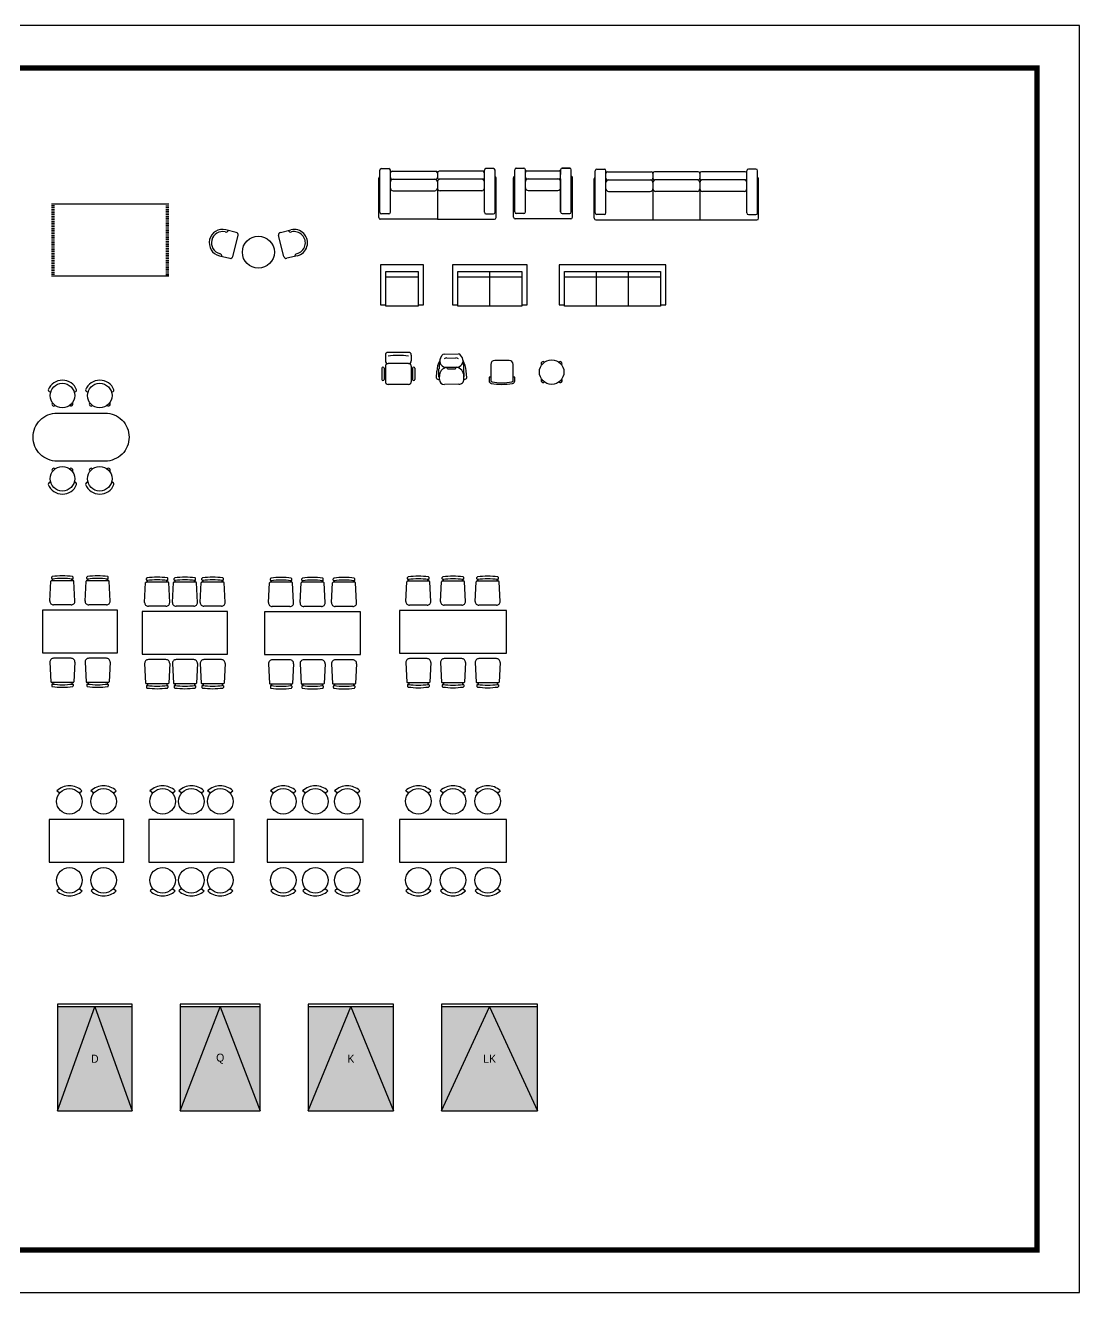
# Model space of a CAD drawing. Header units: millimetres. Extents: x 0 to 460316, y -63250 to 103204.
# Drawn here: x 13840 to 33600, y 47520 to 71280 of the extents above; entities that cross this region are included whole.
import ezdxf

# ---------------------------------------------------------------- set-up
doc = ezdxf.new("R2010")
doc.units = ezdxf.units.MM
doc.header["$LTSCALE"] = 25
for name, color, linetype in [('ac-furniture', 152, 'Continuous'), ('ac-hat-solid', 253, 'Continuous'), ('ac-Ref', 8, 'Continuous'), ('ac-text', 7, 'Continuous')]:
    doc.layers.add(name, color=color, linetype=linetype)
doc.styles.add('HY견고딕', font='H2GTRE.TTF')

# ---------------------------------------------------------------- blocks, each defined once
blk = doc.blocks.new('카펫')
at = {"layer": 'ac-furniture'}
for p, q in [((1100, 1353), (-1100, 1353)), ((-1045, 1320), (-1100, 1320)), ((-1045, 1287), (-1100, 1287)), ((-1045, 1254), (-1100, 1254)), ((-1045, 1221), (-1100, 1221)), ((-1045, 1188), (-1100, 1188)), ((1045, 1320), (1100, 1320)), ((1045, 1287), (1100, 1287)), ((1045, 1254), (1100, 1254)), ((1045, 1221), (1100, 1221)), ((1045, 1188), (1100, 1188)), ((-1045, 1155), (-1100, 1155)), ((-1045, 1122), (-1100, 1122)), ((-1045, 1089), (-1100, 1089)), ((-1045, 1056), (-1100, 1056)), ((-1045, 1023), (-1100, 1023)), ((-1045, 990), (-1100, 990)), ((-1045, 957), (-1100, 957)), ((1045, 1155), (1100, 1155)), ((1045, 1122), (1100, 1122)), ((1045, 1089), (1100, 1089)), ((1045, 1056), (1100, 1056)), ((1045, 1023), (1100, 1023)), ((1045, 990), (1100, 990)), ((1045, 957), (1100, 957)), ((-1045, 924), (-1100, 924)), ((-1045, 891), (-1100, 891)), ((-1045, 858), (-1100, 858)), ((-1045, 825), (-1100, 825)), ((-1045, 792), (-1100, 792)), ((-1045, 759), (-1100, 759)), ((-1045, 726), (-1100, 726)), ((1045, 924), (1100, 924)), ((1045, 891), (1100, 891)), ((1045, 858), (1100, 858)), ((1045, 825), (1100, 825)), ((1045, 792), (1100, 792)), ((1045, 759), (1100, 759)), ((1045, 726), (1100, 726)), ((-1045, 693), (-1100, 693)), ((-1045, 660), (-1100, 660)), ((-1045, 627), (-1100, 627)), ((-1045, 594), (-1100, 594)), ((-1045, 561), (-1100, 561)), ((-1045, 528), (-1100, 528)), ((-1045, 495), (-1100, 495)), ((1045, 693), (1100, 693)), ((1045, 660), (1100, 660)), ((1045, 627), (1100, 627)), ((1045, 594), (1100, 594)), ((1045, 561), (1100, 561)), ((1045, 528), (1100, 528)), ((1045, 495), (1100, 495)), ((-1045, 462), (-1100, 462)), ((-1045, 429), (-1100, 429)), ((-1045, 396), (-1100, 396)), ((-1045, 363), (-1100, 363)), ((-1045, 330), (-1100, 330)), ((-1045, 297), (-1100, 297)), ((-1045, 264), (-1100, 264)), ((1045, 462), (1100, 462)), ((1045, 429), (1100, 429)), ((1045, 396), (1100, 396)), ((1045, 363), (1100, 363)), ((1045, 330), (1100, 330)), ((1045, 297), (1100, 297)), ((1045, 264), (1100, 264)), ((-1045, 231), (-1100, 231)), ((-1045, 198), (-1100, 198)), ((-1045, 165), (-1100, 165)), ((-1045, 132), (-1100, 132)), ((-1045, 99), (-1100, 99)), ((-1045, 66), (-1100, 66)), ((-1045, 33), (-1100, 33)), ((1100, 0), (-1100, 0)), ((-902, 0), (-1100, 0)), ((1045, 231), (1100, 231)), ((1045, 198), (1100, 198)), ((1045, 165), (1100, 165)), ((1045, 132), (1100, 132)), ((1045, 99), (1100, 99)), ((1045, 66), (1100, 66)), ((1045, 33), (1100, 33))]:
    blk.add_line(p, q, dxfattribs=at)
blk = doc.blocks.new('1인용 소파(대형)')
at = {"layer": 'ac-furniture'}
for p, q in [((-550, 30), (-550, 770)), ((-530, 130), (-530, 920)), ((-500, 950), (-360, 950)), ((-330, 130), (-330, 920)), ((-300, 900), (300, 900)), ((-300, 750), (300, 750)), ((330, 130), (330, 920)), ((330, 920), (330, 830)), ((330, 750), (330, 130)), ((360, 950), (500, 950)), ((500, 950), (360, 950)), ((530, 130), (530, 920)), ((550, 30), (550, 770)), ((-280, 534), (280, 534)), ((520, 0), (-520, 0)), ((-360, 100), (-500, 100)), ((360, 100), (500, 100))]:
    blk.add_line(p, q, dxfattribs=at)
for centre, radius, start, end in [((-520, 770), 30, 109.4712, 180), ((-500, 920), 30, 90, 180), ((-360, 920), 30, 0, 90), ((-300, 870), 30, 90, 180), ((-300, 780), 30, 180, 270), ((-280, 700), 50, 90, 180), ((280, 700), 50, 0, 90), ((300, 870), 30, 0, 90), ((300, 780), 30, 270, 0), ((360, 920), 30, 90, 180), ((500, 920), 30, 0, 90), ((520, 770), 30, 0, 70.5288), ((-280, 584), 50, 180, 270), ((280, 584), 50, 270, 0), ((-520, 30), 30, 180, 270), ((-500, 130), 30, 180, 270), ((-360, 130), 30, 270, 0), ((360, 130), 30, 180, 270), ((500, 130), 30, 270, 0), ((520, 30), 30, 270, 0)]:
    blk.add_arc(centre, radius, start, end, dxfattribs=at)
blk = doc.blocks.new('4인용 소파(대형)')
at = {"layer": 'ac-furniture'}
for p, q in [((-1540, 30), (-1540, 770)), ((-1520, 130), (-1520, 920)), ((-1490, 950), (-1350, 950)), ((-1320, 130), (-1320, 920)), ((-1290, 900), (-470, 900)), ((-1290, 750), (-470, 750)), ((-440, 870), (-440, 780)), ((-440, 870), (-440, 780)), ((410, 900), (-410, 900)), ((410, 750), (-410, 750)), ((440, 870), (440, 780)), ((1290, 900), (470, 900)), ((1290, 750), (470, 750)), ((1320, 130), (1320, 920)), ((1490, 950), (1350, 950)), ((1520, 130), (1520, 920)), ((1540, 30), (1540, 770)), ((-1270, 534), (-490, 534)), ((-440, 700), (-440, 584)), ((-440, 584), (-440, 0)), ((390, 534), (-390, 534)), ((440, 700), (440, 584)), ((440, 584), (440, 0)), ((1270, 534), (490, 534)), ((-1510, 0), (1510, 0)), ((-1350, 100), (-1490, 100)), ((1350, 100), (1490, 100))]:
    blk.add_line(p, q, dxfattribs=at)
for centre, radius, start, end in [((-1510, 770), 30, 109.4712, 180), ((-1490, 920), 30, 90, 180), ((-1350, 920), 30, 0, 90), ((-1290, 870), 30, 90, 180), ((-1290, 780), 30, 180, 270), ((-1270, 700), 50, 90, 180), ((-490, 700), 50, 0, 90), ((-470, 870), 30, 0, 90), ((-470, 780), 30, 270, 0), ((-410, 870), 30, 90, 180), ((-410, 780), 30, 180, 270), ((-390, 700), 50, 90, 180), ((390, 700), 50, 0, 90), ((410, 870), 30, 0, 90), ((410, 780), 30, 270, 0), ((470, 870), 30, 90, 180), ((470, 780), 30, 180, 270), ((490, 700), 50, 90, 180), ((1270, 700), 50, 0, 90), ((1290, 870), 30, 0, 90), ((1290, 780), 30, 270, 0), ((1350, 920), 30, 90, 180), ((1490, 920), 30, 0, 90), ((1510, 770), 30, 0, 70.5288), ((-1270, 584), 50, 180, 270), ((-490, 584), 50, 270, 0), ((-390, 584), 50, 180, 270), ((390, 584), 50, 270, 0), ((490, 584), 50, 180, 270), ((1270, 584), 50, 270, 0), ((-1510, 30), 30, 180, 270), ((-1490, 130), 30, 180, 270), ((-1350, 130), 30, 270, 0), ((1350, 130), 30, 180, 270), ((1490, 130), 30, 270, 0), ((1510, 30), 30, 270, 0)]:
    blk.add_arc(centre, radius, start, end, dxfattribs=at)
blk = doc.blocks.new('3인용 소파(대형)')
at = {"layer": 'ac-furniture'}
for p, q in [((-1100, 30), (-1100, 770)), ((-1080, 130), (-1080, 920)), ((-1050, 950), (-910, 950)), ((-880, 130), (-880, 920)), ((-850, 900), (-30, 900)), ((-850, 750), (-30, 750)), ((0, 870), (0, 780)), ((0, 870), (0, 780)), ((850, 900), (30, 900)), ((850, 750), (30, 750)), ((880, 130), (880, 920)), ((1050, 950), (910, 950)), ((1080, 130), (1080, 920)), ((1100, 30), (1100, 770)), ((-830, 534), (-50, 534)), ((0, 700), (0, 584)), ((0, 584), (0, 0)), ((830, 534), (50, 534)), ((0, 0), (-1070, 0)), ((-910, 100), (-1050, 100)), ((0, 0), (1070, 0)), ((910, 100), (1050, 100))]:
    blk.add_line(p, q, dxfattribs=at)
for centre, radius, start, end in [((-1070, 770), 30, 109.4712, 180), ((-1050, 920), 30, 90, 180), ((-910, 920), 30, 0, 90), ((-850, 870), 30, 90, 180), ((-850, 780), 30, 180, 270), ((-830, 700), 50, 90, 180), ((-50, 700), 50, 0, 90), ((-30, 870), 30, 0, 90), ((-30, 780), 30, 270, 0), ((30, 870), 30, 90, 180), ((30, 780), 30, 180, 270), ((50, 700), 50, 90, 180), ((830, 700), 50, 0, 90), ((850, 870), 30, 0, 90), ((850, 780), 30, 270, 0), ((910, 920), 30, 90, 180), ((1050, 920), 30, 0, 90), ((1070, 770), 30, 0, 70.5288), ((-830, 584), 50, 180, 270), ((-50, 584), 50, 270, 0), ((50, 584), 50, 180, 270), ((830, 584), 50, 270, 0), ((-1070, 30), 30, 180, 270), ((-1050, 130), 30, 180, 270), ((-910, 130), 30, 270, 0), ((910, 130), 30, 180, 270), ((1050, 130), 30, 270, 0), ((1070, 30), 30, 270, 0)]:
    blk.add_arc(centre, radius, start, end, dxfattribs=at)
blk = doc.blocks.new('3인용 소파(소형)')
at = {"layer": 'ac-furniture'}
for p, q in [((1000, 775), (-1000, 775)), ((-1000, 775), (-1000, 25)), ((1000, 25), (1000, 775)), ((-900, 550), (900, 550)), ((-300, 0), (-300, 650)), ((300, 0), (300, 650)), ((-1000, 25), (-900, 25)), ((900, 25), (1000, 25))]:
    blk.add_line(p, q, dxfattribs=at)
blk.add_lwpolyline([(-900, 650), (900, 650), (900, 0), (-900, 0)], close=True, dxfattribs=at)
blk = doc.blocks.new('2인용 소파(소형)')
at = {"layer": 'ac-furniture'}
for p, q in [((700, 775), (-700, 775)), ((-700, 775), (-700, 25)), ((700, 25), (700, 775)), ((-600, 550), (600, 550)), ((0, 0), (0, 650)), ((-700, 25), (-600, 25)), ((600, 25), (700, 25))]:
    blk.add_line(p, q, dxfattribs=at)
blk.add_lwpolyline([(-600, 650), (600, 650), (600, 0), (-600, 0)], close=True, dxfattribs=at)
blk = doc.blocks.new('1인용 소파(소형)')
at = {"layer": 'ac-furniture'}
for p, q in [((400, 775), (-400, 775)), ((-400, 775), (-400, 25)), ((400, 25), (400, 775)), ((-300, 550), (300, 550)), ((-400, 25), (-300, 25)), ((300, 25), (400, 25))]:
    blk.add_line(p, q, dxfattribs=at)
blk.add_lwpolyline([(-300, 650), (300, 650), (300, 0), (-300, 0)], close=True, dxfattribs=at)
blk = doc.blocks.new('4인용 원형 테이블 1800X900')
at = {"layer": 'ac-furniture'}
blk.add_lwpolyline([(-450, -450, -0.414214), (-900, 0), (-900, 0, -0.414214), (-450, 450), (450, 450, -0.414214), (900, 0), (900, 0, -0.414214), (450, -450)], format="xyb", close=True, dxfattribs=at)
for centre in [(-350, 780), (350, 780), (-350, -780), (350, -780)]:
    blk.add_circle(centre, 230, dxfattribs=at)
for centre, radius, start, end in [((-350, 780), 287, 21.5968, 158.4032), ((350, 780), 287, 21.5968, 158.4032), ((-588, 880), 28.8, 169.5117, 327.2947), ((-112, 880), 28.8, 212.7053, 10.4883), ((112, 880), 28.8, 169.5117, 327.2947), ((588, 880), 28.8, 212.7053, 10.4883), ((-511, 620), 35.9, 135, 315), ((-190, 619), 35.9, 225, 45), ((190, 619), 35.9, 135, 315), ((511, 620), 35.9, 225, 45), ((-511, -620), 35.9, 45, 225), ((-190, -619), 35.9, 315, 135), ((190, -619), 35.9, 45, 225), ((511, -620), 35.9, 315, 135), ((-588, -880), 28.8, 32.7053, 190.4883), ((-350, -780), 287, 201.5968, 338.4032), ((-112, -880), 28.8, 349.5117, 147.2947), ((112, -880), 28.8, 32.7053, 190.4883), ((350, -780), 287, 201.5968, 338.4032), ((588, -880), 28.8, 349.5117, 147.2947)]:
    blk.add_arc(centre, radius, start, end, dxfattribs=at)
blk = doc.blocks.new('4인용 테이블 1400X800')
at = {"layer": 'ac-furniture', "linetype": 'Continuous'}
for p, q in [((-126, 954), (-534, 954)), ((-531, 994), (-531, 1020)), ((-510, 954), (-510, 983)), ((-150, 954), (-150, 983)), ((-129, 994), (-129, 1020)), ((534, 954), (126, 954)), ((129, 994), (129, 1020)), ((150, 954), (150, 983)), ((510, 954), (510, 983)), ((531, 994), (531, 1020)), ((-565, 573), (-546, 943)), ((-95, 573), (-114, 943)), ((95, 573), (114, 943)), ((565, 573), (546, 943)), ((-165, 500), (-495, 500)), ((495, 500), (165, 500)), ((-565, -573), (-546, -943)), ((-165, -500), (-495, -500)), ((-95, -573), (-114, -943)), ((95, -573), (114, -943)), ((495, -500), (165, -500)), ((565, -573), (546, -943)), ((-126, -954), (-534, -954)), ((-531, -994), (-531, -1020)), ((-510, -954), (-510, -983)), ((-150, -954), (-150, -983)), ((-129, -994), (-129, -1020)), ((534, -954), (126, -954)), ((129, -994), (129, -1020)), ((150, -954), (150, -983)), ((510, -954), (510, -983)), ((531, -994), (531, -1020))]:
    blk.add_line(p, q, dxfattribs=at)
blk.add_lwpolyline([(-700, -400), (700, -400), (700, 400), (-700, 400)], close=True, dxfattribs=at)
for centre, radius, start, end in [((-534, 942), 11.6, 90, 177.0643), ((-519, 1020), 11.6, 97.818, 180), ((-519, 994), 11.6, 180, 278.0207), ((-330, -357), 1402, 82.182, 97.818), ((-330, -348), 1344, 81.9793, 98.0207), ((-141, 994), 11.6, 261.9793, 0), ((-141, 1020), 11.6, 0, 82.182), ((-126, 942), 11.6, 2.9357, 90), ((126, 942), 11.6, 90, 177.0643), ((141, 1020), 11.6, 97.818, 180), ((141, 994), 11.6, 180, 278.0207), ((330, -357), 1402, 82.182, 97.818), ((330, -348), 1344, 81.9793, 98.0207), ((519, 994), 11.6, 261.9793, 0), ((519, 1020), 11.6, 0, 82.182), ((534, 942), 11.6, 2.9357, 90), ((-495, 570), 69.8, 177.0643, 270), ((-165, 570), 69.8, 270, 2.9357), ((165, 570), 69.8, 177.0643, 270), ((495, 570), 69.8, 270, 2.9357), ((-495, -570), 69.8, 90, 182.9357), ((-165, -570), 69.8, 357.0643, 90), ((165, -570), 69.8, 90, 182.9357), ((495, -570), 69.8, 357.0643, 90), ((-534, -942), 11.6, 182.9357, 270), ((-126, -942), 11.6, 270, 357.0643), ((126, -942), 11.6, 182.9357, 270), ((534, -942), 11.6, 270, 357.0643), ((-519, -994), 11.6, 81.9793, 180), ((-519, -1020), 11.6, 180, 262.182), ((-330, 357), 1402, 262.182, 277.818), ((-330, 348), 1344, 261.9793, 278.0207), ((-141, -994), 11.6, 0, 98.0207), ((-141, -1020), 11.6, 277.818, 0), ((141, -994), 11.6, 81.9793, 180), ((141, -1020), 11.6, 180, 262.182), ((330, 357), 1402, 262.182, 277.818), ((330, 348), 1344, 261.9793, 278.0207), ((519, -994), 11.6, 0, 98.0207), ((519, -1020), 11.6, 277.818, 0)]:
    blk.add_arc(centre, radius, start, end, dxfattribs=at)
blk = doc.blocks.new('4인용 테이블 1600X800')
at = {"layer": 'ac-furniture', "linetype": 'Continuous'}
for p, q in [((-316, 954), (-724, 954)), ((-721, 994), (-721, 1020)), ((-700, 954), (-700, 983)), ((-340, 954), (-340, 983)), ((-319, 994), (-319, 1020)), ((204, 954), (-204, 954)), ((-201, 994), (-201, 1020)), ((-180, 954), (-180, 983)), ((180, 954), (180, 983)), ((201, 994), (201, 1020)), ((724, 954), (316, 954)), ((319, 994), (319, 1020)), ((340, 954), (340, 983)), ((700, 954), (700, 983)), ((721, 994), (721, 1020)), ((-755, 573), (-736, 943)), ((-285, 573), (-304, 943)), ((-235, 573), (-216, 943)), ((235, 573), (216, 943)), ((285, 573), (304, 943)), ((755, 573), (736, 943)), ((-355, 500), (-685, 500)), ((165, 500), (-165, 500)), ((685, 500), (355, 500)), ((-755, -573), (-736, -943)), ((-355, -500), (-685, -500)), ((-285, -573), (-304, -943)), ((-235, -573), (-216, -943)), ((165, -500), (-165, -500)), ((235, -573), (216, -943)), ((285, -573), (304, -943)), ((685, -500), (355, -500)), ((755, -573), (736, -943)), ((-316, -954), (-724, -954)), ((-721, -994), (-721, -1020)), ((-700, -954), (-700, -983)), ((-340, -954), (-340, -983)), ((-319, -994), (-319, -1020)), ((204, -954), (-204, -954)), ((-201, -994), (-201, -1020)), ((-180, -954), (-180, -983)), ((180, -954), (180, -983)), ((201, -994), (201, -1020)), ((724, -954), (316, -954)), ((319, -994), (319, -1020)), ((340, -954), (340, -983)), ((700, -954), (700, -983)), ((721, -994), (721, -1020))]:
    blk.add_line(p, q, dxfattribs=at)
blk.add_lwpolyline([(-800, -400), (800, -400), (800, 400), (-800, 400)], close=True, dxfattribs=at)
for centre, radius, start, end in [((-724, 942), 11.6, 90, 177.0643), ((-709, 1020), 11.6, 97.818, 180), ((-709, 994), 11.6, 180, 278.0207), ((-520, -357), 1402, 82.182, 97.818), ((-520, -348), 1344, 81.9793, 98.0207), ((-331, 994), 11.6, 261.9793, 0), ((-331, 1020), 11.6, 0, 82.182), ((-316, 942), 11.6, 2.9357, 90), ((-204, 942), 11.6, 90, 177.0643), ((-189, 1020), 11.6, 97.818, 180), ((-189, 994), 11.6, 180, 278.0207), ((0, -357), 1402, 82.182, 97.818), ((0, -348), 1344, 81.9793, 98.0207), ((189, 994), 11.6, 261.9793, 0), ((189, 1020), 11.6, 0, 82.182), ((204, 942), 11.6, 2.9357, 90), ((316, 942), 11.6, 90, 177.0643), ((331, 1020), 11.6, 97.818, 180), ((331, 994), 11.6, 180, 278.0207), ((520, -357), 1402, 82.182, 97.818), ((520, -348), 1344, 81.9793, 98.0207), ((709, 994), 11.6, 261.9793, 0), ((709, 1020), 11.6, 0, 82.182), ((724, 942), 11.6, 2.9357, 90), ((-685, 570), 69.8, 177.0643, 270), ((-355, 570), 69.8, 270, 2.9357), ((-165, 570), 69.8, 177.0643, 270), ((165, 570), 69.8, 270, 2.9357), ((355, 570), 69.8, 177.0643, 270), ((685, 570), 69.8, 270, 2.9357), ((-685, -570), 69.8, 90, 182.9357), ((-355, -570), 69.8, 357.0643, 90), ((-165, -570), 69.8, 90, 182.9357), ((165, -570), 69.8, 357.0643, 90), ((355, -570), 69.8, 90, 182.9357), ((685, -570), 69.8, 357.0643, 90), ((-724, -942), 11.6, 182.9357, 270), ((-316, -942), 11.6, 270, 357.0643), ((-204, -942), 11.6, 182.9357, 270), ((204, -942), 11.6, 270, 357.0643), ((316, -942), 11.6, 182.9357, 270), ((724, -942), 11.6, 270, 357.0643), ((-709, -994), 11.6, 81.9793, 180), ((-709, -1020), 11.6, 180, 262.182), ((-520, 357), 1402, 262.182, 277.818), ((-520, 348), 1344, 261.9793, 278.0207), ((-331, -994), 11.6, 0, 98.0207), ((-331, -1020), 11.6, 277.818, 0), ((-189, -994), 11.6, 81.9793, 180), ((-189, -1020), 11.6, 180, 262.182), ((0, 357), 1402, 262.182, 277.818), ((0, 348), 1344, 261.9793, 278.0207), ((189, -994), 11.6, 0, 98.0207), ((189, -1020), 11.6, 277.818, 0), ((331, -994), 11.6, 81.9793, 180), ((331, -1020), 11.6, 180, 262.182), ((520, 357), 1402, 262.182, 277.818), ((520, 348), 1344, 261.9793, 278.0207), ((709, -994), 11.6, 0, 98.0207), ((709, -1020), 11.6, 277.818, 0)]:
    blk.add_arc(centre, radius, start, end, dxfattribs=at)
blk = doc.blocks.new('4인용 테이블 1800X800')
at = {"layer": 'ac-furniture', "linetype": 'Continuous'}
for p, q in [((-386, 954), (-794, 954)), ((-791, 994), (-791, 1020)), ((-770, 954), (-770, 983)), ((-410, 954), (-410, 983)), ((-389, 994), (-389, 1020)), ((204, 954), (-204, 954)), ((-201, 994), (-201, 1020)), ((-180, 954), (-180, 983)), ((180, 954), (180, 983)), ((201, 994), (201, 1020)), ((794, 954), (386, 954)), ((389, 994), (389, 1020)), ((410, 954), (410, 983)), ((770, 954), (770, 983)), ((791, 994), (791, 1020)), ((-825, 573), (-806, 943)), ((-355, 573), (-374, 943)), ((-235, 573), (-216, 943)), ((235, 573), (216, 943)), ((355, 573), (374, 943)), ((825, 573), (806, 943)), ((-425, 500), (-755, 500)), ((165, 500), (-165, 500)), ((755, 500), (425, 500)), ((-825, -573), (-806, -943)), ((-425, -500), (-755, -500)), ((-355, -573), (-374, -943)), ((-235, -573), (-216, -943)), ((165, -500), (-165, -500)), ((235, -573), (216, -943)), ((355, -573), (374, -943)), ((755, -500), (425, -500)), ((825, -573), (806, -943)), ((-386, -954), (-794, -954)), ((-791, -994), (-791, -1020)), ((-770, -954), (-770, -983)), ((-410, -954), (-410, -983)), ((-389, -994), (-389, -1020)), ((204, -954), (-204, -954)), ((-201, -994), (-201, -1020)), ((-180, -954), (-180, -983)), ((180, -954), (180, -983)), ((201, -994), (201, -1020)), ((794, -954), (386, -954)), ((389, -994), (389, -1020)), ((410, -954), (410, -983)), ((770, -954), (770, -983)), ((791, -994), (791, -1020))]:
    blk.add_line(p, q, dxfattribs=at)
blk.add_lwpolyline([(-900, 400), (-900, -400), (900, -400), (900, 400)], close=True, dxfattribs=at)
for centre, radius, start, end in [((-794, 942), 11.6, 90, 177.0643), ((-779, 1020), 11.6, 97.818, 180), ((-779, 994), 11.6, 180, 278.0207), ((-590, -357), 1402, 82.182, 97.818), ((-590, -348), 1344, 81.9793, 98.0207), ((-401, 994), 11.6, 261.9793, 0), ((-401, 1020), 11.6, 0, 82.182), ((-386, 942), 11.6, 2.9357, 90), ((-204, 942), 11.6, 90, 177.0643), ((-189, 1020), 11.6, 97.818, 180), ((-189, 994), 11.6, 180, 278.0207), ((0, -357), 1402, 82.182, 97.818), ((0, -348), 1344, 81.9793, 98.0207), ((189, 994), 11.6, 261.9793, 0), ((189, 1020), 11.6, 0, 82.182), ((204, 942), 11.6, 2.9357, 90), ((386, 942), 11.6, 90, 177.0643), ((401, 1020), 11.6, 97.818, 180), ((401, 994), 11.6, 180, 278.0207), ((590, -357), 1402, 82.182, 97.818), ((590, -348), 1344, 81.9793, 98.0207), ((779, 994), 11.6, 261.9793, 0), ((779, 1020), 11.6, 0, 82.182), ((794, 942), 11.6, 2.9357, 90), ((-755, 570), 69.8, 177.0643, 270), ((-425, 570), 69.8, 270, 2.9357), ((-165, 570), 69.8, 177.0643, 270), ((165, 570), 69.8, 270, 2.9357), ((425, 570), 69.8, 177.0643, 270), ((755, 570), 69.8, 270, 2.9357), ((-755, -570), 69.8, 90, 182.9357), ((-425, -570), 69.8, 357.0643, 90), ((-165, -570), 69.8, 90, 182.9357), ((165, -570), 69.8, 357.0643, 90), ((425, -570), 69.8, 90, 182.9357), ((755, -570), 69.8, 357.0643, 90), ((-794, -942), 11.6, 182.9357, 270), ((-386, -942), 11.6, 270, 357.0643), ((-204, -942), 11.6, 182.9357, 270), ((204, -942), 11.6, 270, 357.0643), ((386, -942), 11.6, 182.9357, 270), ((794, -942), 11.6, 270, 357.0643), ((-779, -994), 11.6, 81.9793, 180), ((-779, -1020), 11.6, 180, 262.182), ((-590, 357), 1402, 262.182, 277.818), ((-590, 348), 1344, 261.9793, 278.0207), ((-401, -994), 11.6, 0, 98.0207), ((-401, -1020), 11.6, 277.818, 0), ((-189, -994), 11.6, 81.9793, 180), ((-189, -1020), 11.6, 180, 262.182), ((0, 357), 1402, 262.182, 277.818), ((0, 348), 1344, 261.9793, 278.0207), ((189, -994), 11.6, 0, 98.0207), ((189, -1020), 11.6, 277.818, 0), ((401, -994), 11.6, 81.9793, 180), ((401, -1020), 11.6, 180, 262.182), ((590, 357), 1402, 262.182, 277.818), ((590, 348), 1344, 261.9793, 278.0207), ((779, -994), 11.6, 0, 98.0207), ((779, -1020), 11.6, 277.818, 0)]:
    blk.add_arc(centre, radius, start, end, dxfattribs=at)
blk = doc.blocks.new('4인용 테이블 2000X800')
at = {"layer": 'ac-furniture', "linetype": 'Continuous'}
for p, q in [((-446, 954), (-854, 954)), ((-851, 994), (-851, 1020)), ((-830, 954), (-830, 983)), ((-470, 954), (-470, 983)), ((-449, 994), (-449, 1020)), ((204, 954), (-204, 954)), ((-201, 994), (-201, 1020)), ((-180, 954), (-180, 983)), ((180, 954), (180, 983)), ((201, 994), (201, 1020)), ((854, 954), (446, 954)), ((449, 994), (449, 1020)), ((470, 954), (470, 983)), ((830, 954), (830, 983)), ((851, 994), (851, 1020)), ((-885, 573), (-866, 943)), ((-415, 573), (-434, 943)), ((-235, 573), (-216, 943)), ((235, 573), (216, 943)), ((415, 573), (434, 943)), ((885, 573), (866, 943)), ((-485, 500), (-815, 500)), ((165, 500), (-165, 500)), ((815, 500), (485, 500)), ((-885, -573), (-866, -943)), ((-485, -500), (-815, -500)), ((-415, -573), (-434, -943)), ((-235, -573), (-216, -943)), ((165, -500), (-165, -500)), ((235, -573), (216, -943)), ((415, -573), (434, -943)), ((815, -500), (485, -500)), ((885, -573), (866, -943)), ((-446, -954), (-854, -954)), ((-851, -994), (-851, -1020)), ((-830, -954), (-830, -983)), ((-470, -954), (-470, -983)), ((-449, -994), (-449, -1020)), ((204, -954), (-204, -954)), ((-201, -994), (-201, -1020)), ((-180, -954), (-180, -983)), ((180, -954), (180, -983)), ((201, -994), (201, -1020)), ((854, -954), (446, -954)), ((449, -994), (449, -1020)), ((470, -954), (470, -983)), ((830, -954), (830, -983)), ((851, -994), (851, -1020))]:
    blk.add_line(p, q, dxfattribs=at)
blk.add_lwpolyline([(-1000, -400), (1000, -400), (1000, 400), (-1000, 400)], close=True, dxfattribs=at)
for centre, radius, start, end in [((-854, 942), 11.6, 90, 177.0643), ((-839, 1020), 11.6, 97.818, 180), ((-839, 994), 11.6, 180, 278.0207), ((-650, -357), 1402, 82.182, 97.818), ((-650, -348), 1344, 81.9793, 98.0207), ((-461, 994), 11.6, 261.9793, 0), ((-461, 1020), 11.6, 0, 82.182), ((-446, 942), 11.6, 2.9357, 90), ((-204, 942), 11.6, 90, 177.0643), ((-189, 1020), 11.6, 97.818, 180), ((-189, 994), 11.6, 180, 278.0207), ((0, -357), 1402, 82.182, 97.818), ((0, -348), 1344, 81.9793, 98.0207), ((189, 994), 11.6, 261.9793, 0), ((189, 1020), 11.6, 0, 82.182), ((204, 942), 11.6, 2.9357, 90), ((446, 942), 11.6, 90, 177.0643), ((461, 1020), 11.6, 97.818, 180), ((461, 994), 11.6, 180, 278.0207), ((650, -357), 1402, 82.182, 97.818), ((650, -348), 1344, 81.9793, 98.0207), ((839, 994), 11.6, 261.9793, 0), ((839, 1020), 11.6, 0, 82.182), ((854, 942), 11.6, 2.9357, 90), ((-815, 570), 69.8, 177.0643, 270), ((-485, 570), 69.8, 270, 2.9357), ((-165, 570), 69.8, 177.0643, 270), ((165, 570), 69.8, 270, 2.9357), ((485, 570), 69.8, 177.0643, 270), ((815, 570), 69.8, 270, 2.9357), ((-815, -570), 69.8, 90, 182.9357), ((-485, -570), 69.8, 357.0643, 90), ((-165, -570), 69.8, 90, 182.9357), ((165, -570), 69.8, 357.0643, 90), ((485, -570), 69.8, 90, 182.9357), ((815, -570), 69.8, 357.0643, 90), ((-854, -942), 11.6, 182.9357, 270), ((-446, -942), 11.6, 270, 357.0643), ((-204, -942), 11.6, 182.9357, 270), ((204, -942), 11.6, 270, 357.0643), ((446, -942), 11.6, 182.9357, 270), ((854, -942), 11.6, 270, 357.0643), ((-839, -994), 11.6, 81.9793, 180), ((-839, -1020), 11.6, 180, 262.182), ((-650, 357), 1402, 262.182, 277.818), ((-650, 348), 1344, 261.9793, 278.0207), ((-461, -994), 11.6, 0, 98.0207), ((-461, -1020), 11.6, 277.818, 0), ((-189, -994), 11.6, 81.9793, 180), ((-189, -1020), 11.6, 180, 262.182), ((0, 357), 1402, 262.182, 277.818), ((0, 348), 1344, 261.9793, 278.0207), ((189, -994), 11.6, 0, 98.0207), ((189, -1020), 11.6, 277.818, 0), ((461, -994), 11.6, 81.9793, 180), ((461, -1020), 11.6, 180, 262.182), ((650, 357), 1402, 262.182, 277.818), ((650, 348), 1344, 261.9793, 278.0207), ((839, -994), 11.6, 0, 98.0207), ((839, -1020), 11.6, 277.818, 0)]:
    blk.add_arc(centre, radius, start, end, dxfattribs=at)
blk = doc.blocks.new('4인용 테이블(원형의자) 1400X800')
at = {"layer": 'ac-furniture', "linetype": 'Continuous'}
for p, q in [((-505, 893), (-557, 937)), ((-137, 895), (-85, 939)), ((135, 893), (83, 937)), ((503, 895), (555, 939)), ((-503, -895), (-555, -939)), ((-135, -893), (-83, -937)), ((137, -895), (85, -939)), ((505, -893), (557, -937))]:
    blk.add_line(p, q, dxfattribs=at)
blk.add_lwpolyline([(-700, -400), (700, -400), (700, 400), (-700, 400)], close=True, dxfattribs=at)
for centre in [(-320, 740), (320, 740), (-320, -740), (320, -740)]:
    blk.add_circle(centre, 240, dxfattribs=at)
for centre, start, end in [((-325, 696), 89.0839, 133.9039), ((-315, 696), 46.7522, 90.9161), ((315, 696), 89.0839, 133.9039), ((325, 696), 46.7522, 90.9161), ((-325, -696), 226.7522, 270.9161), ((-315, -696), 269.0839, 313.9039), ((315, -696), 226.7522, 270.9161), ((325, -696), 269.0839, 313.9039)]:
    blk.add_arc(centre, 335, start, end, dxfattribs=at)
blk = doc.blocks.new('6인용 테이블(원형의자) 1600X800')
at = {"layer": 'ac-furniture', "linetype": 'Continuous'}
for p, q in [((-725, 893), (-777, 937)), ((-357, 895), (-305, 939)), ((-185, 893), (-237, 937)), ((183, 895), (235, 939)), ((355, 893), (303, 937)), ((723, 895), (775, 939)), ((-723, -895), (-775, -939)), ((-355, -893), (-303, -937)), ((-183, -895), (-235, -939)), ((185, -893), (237, -937)), ((357, -895), (305, -939)), ((725, -893), (777, -937))]:
    blk.add_line(p, q, dxfattribs=at)
blk.add_lwpolyline([(-800, -400), (800, -400), (800, 400), (-800, 400)], close=True, dxfattribs=at)
for centre in [(-540, 740), (0, 740), (540, 740), (-540, -740), (0, -740), (540, -740)]:
    blk.add_circle(centre, 240, dxfattribs=at)
for centre, start, end in [((-545, 696), 89.0839, 133.9039), ((-535, 696), 46.7522, 90.9161), ((-5, 696), 89.0839, 133.9039), ((5, 696), 46.7522, 90.9161), ((535, 696), 89.0839, 133.9039), ((545, 696), 46.7522, 90.9161), ((-545, -696), 226.7522, 270.9161), ((-535, -696), 269.0839, 313.9039), ((-5, -696), 226.7522, 270.9161), ((5, -696), 269.0839, 313.9039), ((535, -696), 226.7522, 270.9161), ((545, -696), 269.0839, 313.9039)]:
    blk.add_arc(centre, 335, start, end, dxfattribs=at)
blk = doc.blocks.new('6인용 테이블(원형의자) 1800X800')
at = {"layer": 'ac-furniture', "linetype": 'Continuous'}
for p, q in [((-785, 893), (-837, 937)), ((-417, 895), (-365, 939)), ((-185, 893), (-237, 937)), ((183, 895), (235, 939)), ((415, 893), (363, 937)), ((783, 895), (835, 939)), ((-783, -895), (-835, -939)), ((-415, -893), (-363, -937)), ((-183, -895), (-235, -939)), ((185, -893), (237, -937)), ((417, -895), (365, -939)), ((785, -893), (837, -937))]:
    blk.add_line(p, q, dxfattribs=at)
blk.add_lwpolyline([(-900, -400), (900, -400), (900, 400), (-900, 400)], close=True, dxfattribs=at)
for centre in [(-600, 740), (0, 740), (600, 740), (-600, -740), (0, -740), (600, -740)]:
    blk.add_circle(centre, 240, dxfattribs=at)
for centre, start, end in [((-605, 696), 89.0839, 133.9039), ((-595, 696), 46.7522, 90.9161), ((-5, 696), 89.0839, 133.9039), ((5, 696), 46.7522, 90.9161), ((595, 696), 89.0839, 133.9039), ((605, 696), 46.7522, 90.9161), ((-605, -696), 226.7522, 270.9161), ((-595, -696), 269.0839, 313.9039), ((-5, -696), 226.7522, 270.9161), ((5, -696), 269.0839, 313.9039), ((595, -696), 226.7522, 270.9161), ((605, -696), 269.0839, 313.9039)]:
    blk.add_arc(centre, 335, start, end, dxfattribs=at)
blk = doc.blocks.new('6인용 테이블(원형의자) 2000X800')
at = {"layer": 'ac-furniture', "linetype": 'Continuous'}
for p, q in [((-835, 893), (-887, 937)), ((-467, 895), (-415, 939)), ((-185, 893), (-237, 937)), ((183, 895), (235, 939)), ((465, 893), (413, 937)), ((833, 895), (885, 939)), ((-833, -895), (-885, -939)), ((-465, -893), (-413, -937)), ((-183, -895), (-235, -939)), ((185, -893), (237, -937)), ((467, -895), (415, -939)), ((835, -893), (887, -937))]:
    blk.add_line(p, q, dxfattribs=at)
blk.add_lwpolyline([(-1000, -400), (1000, -400), (1000, 400), (-1000, 400)], close=True, dxfattribs=at)
for centre in [(-650, 740), (0, 740), (650, 740), (-650, -740), (0, -740), (650, -740)]:
    blk.add_circle(centre, 240, dxfattribs=at)
for centre, start, end in [((-655, 696), 89.0839, 133.9039), ((-645, 696), 46.7522, 90.9161), ((-5, 696), 89.0839, 133.9039), ((5, 696), 46.7522, 90.9161), ((645, 696), 89.0839, 133.9039), ((655, 696), 46.7522, 90.9161), ((-655, -696), 226.7522, 270.9161), ((-645, -696), 269.0839, 313.9039), ((-5, -696), 226.7522, 270.9161), ((5, -696), 269.0839, 313.9039), ((645, -696), 226.7522, 270.9161), ((655, -696), 269.0839, 313.9039)]:
    blk.add_arc(centre, 335, start, end, dxfattribs=at)
blk = doc.blocks.new('티테이블')
at = {"layer": 'ac-furniture'}
for p, q in [((-416, 369), (-611, 417)), ((-476, -79), (-380, 309)), ((476, -79), (380, 309)), ((416, 369), (611, 417)), ((-731, -68), (-536, -116)), ((731, -68), (536, -116))]:
    blk.add_line(p, q, dxfattribs=at)
blk.add_circle((0, 0), 300, dxfattribs=at)
for centre, radius, start, end in [((-671, 175), 250, 76.1016, 256.1016), ((-671, 175), 210, 76.1016, 256.1016), ((-607, 427), 50, 255.8627, 334.5678), ((-428, 321), 50, 346.1016, 76.1016), ((428, 321), 50, 103.8984, 193.8984), ((607, 427), 50, 205.4322, 284.1373), ((671, 175), 250, 283.8984, 103.8984), ((671, 175), 210, 283.8984, 103.8984), ((-732, -78), 50, 357.6354, 76.3405), ((-524, -67), 50, 256.1016, 346.1016), ((524, -67), 50, 193.8984, 283.8984), ((732, -78), 50, 103.6595, 182.3646)]:
    blk.add_arc(centre, radius, start, end, dxfattribs=at)
blk = doc.blocks.new('더블 침대 1400x2000')
at = {"layer": 'ac-hat-solid'}
h = blk.add_hatch(color=256, dxfattribs=at)
h.dxf.hatch_style = 1
h.paths.add_polyline_path([(0, 1950), (-700, 1950), (-700, 0)], flags=17)
h.paths.add_polyline_path([(0, 1950), (-700, 0), (700, 0)])
h.paths.add_polyline_path([(700, 1950), (0, 1950), (700, 0)], flags=17)
h.paths.add_polyline_path([(-118, 835), (112, 835), (112, 1105), (-118, 1105)], flags=24)
at = {"layer": 'ac-furniture'}
for p, q in [((700, 2000), (-700, 2000)), ((-700, 2000), (-700, 0)), ((700, 1950), (-700, 1950)), ((700, 0), (700, 2000)), ((-700, 0), (700, 0))]:
    blk.add_line(p, q, dxfattribs=at)
at = {"layer": 'ac-Ref'}
for p, q in [((-700, 0), (0, 1950)), ((0, 1950), (700, 0))]:
    blk.add_line(p, q, dxfattribs=at)
at = {"layer": 'ac-text', "insert": (0, 975), "char_height": 150, "width": 1400, "attachment_point": 5, "style": 'HY견고딕'}
blk.add_mtext('D', dxfattribs=at)
blk = doc.blocks.new('퀸 침대 1500x2000')
at = {"layer": 'ac-hat-solid'}
h = blk.add_hatch(color=256, dxfattribs=at)
h.dxf.hatch_style = 1
h.paths.add_polyline_path([(0, 1950), (-750, 1950), (-750, 0)], flags=17)
h.paths.add_polyline_path([(0, 1950), (-750, 0), (750, 0)])
h.paths.add_polyline_path([(750, 1950), (0, 1950), (750, 0)], flags=17)
h.paths.add_polyline_path([(-119, 838), (119, 838), (119, 1109), (-119, 1109)], flags=24)
at = {"layer": 'ac-furniture'}
for p, q in [((750, 2000), (-750, 2000)), ((-750, 2000), (-750, 0)), ((750, 1950), (-750, 1950)), ((750, 0), (750, 2000)), ((-750, 0), (750, 0))]:
    blk.add_line(p, q, dxfattribs=at)
at = {"layer": 'ac-Ref'}
for p, q in [((-750, 0), (0, 1950)), ((0, 1950), (750, 0))]:
    blk.add_line(p, q, dxfattribs=at)
at = {"layer": 'ac-text', "insert": (0, 975), "char_height": 150, "width": 1500, "attachment_point": 5, "style": 'HY견고딕'}
blk.add_mtext('Q', dxfattribs=at)
blk = doc.blocks.new('킹 침대 1600x2000')
at = {"layer": 'ac-hat-solid'}
h = blk.add_hatch(color=256, dxfattribs=at)
h.dxf.hatch_style = 1
h.paths.add_polyline_path([(0, 1950), (-800, 1950), (-800, 0)], flags=17)
h.paths.add_polyline_path([(0, 1950), (-800, 0), (800, 0)])
h.paths.add_polyline_path([(800, 1950), (0, 1950), (800, 0)], flags=17)
h.paths.add_polyline_path([(-121, 835), (117, 835), (117, 1105), (-121, 1105)], flags=24)
at = {"layer": 'ac-furniture'}
for p, q in [((800, 2000), (-800, 2000)), ((-800, 2000), (-800, 0)), ((800, 1950), (-800, 1950)), ((800, 0), (800, 2000)), ((-800, 0), (800, 0))]:
    blk.add_line(p, q, dxfattribs=at)
at = {"layer": 'ac-Ref'}
for p, q in [((-800, 0), (0, 1950)), ((0, 1950), (800, 0))]:
    blk.add_line(p, q, dxfattribs=at)
at = {"layer": 'ac-text', "insert": (0, 975), "char_height": 150, "width": 1600, "attachment_point": 5, "style": 'HY견고딕'}
blk.add_mtext('K', dxfattribs=at)
blk = doc.blocks.new('라지킹 침대 1800x2000')
at = {"layer": 'ac-hat-solid'}
h = blk.add_hatch(color=256, dxfattribs=at)
h.dxf.hatch_style = 1
h.paths.add_polyline_path([(0, 1950), (-900, 1950), (-900, 0)], flags=17)
h.paths.add_polyline_path([(0, 1950), (-900, 0), (900, 0)])
h.paths.add_polyline_path([(900, 1950), (0, 1950), (900, 0)], flags=17)
h.paths.add_polyline_path([(-185, 835), (183, 835), (183, 1105), (-185, 1105)], flags=24)
at = {"layer": 'ac-furniture'}
for p, q in [((900, 2000), (-900, 2000)), ((-900, 2000), (-900, 0)), ((900, 1950), (-900, 1950)), ((900, 0), (900, 2000)), ((-900, 0), (900, 0))]:
    blk.add_line(p, q, dxfattribs=at)
at = {"layer": 'ac-Ref'}
for p, q in [((-900, 0), (0, 1950)), ((0, 1950), (900, 0))]:
    blk.add_line(p, q, dxfattribs=at)
at = {"layer": 'ac-text', "insert": (0, 975), "char_height": 150, "width": 1800, "attachment_point": 5, "style": 'HY견고딕'}
blk.add_mtext('LK', dxfattribs=at)
blk = doc.blocks.new('바 체어')
at = {"layer": 'ac-furniture'}
for p, q in [((135, 0), (-135, 0)), ((-210, -75), (-210, -375)), ((210, -375), (210, -75)), ((-240, -315), (-240, -383)), ((-210, -315), (-240, -315)), ((240, -383), (240, -315))]:
    blk.add_line(p, q, dxfattribs=at)
blk.add_lwpolyline([(240, -315), (210, -315)], dxfattribs=at)
for centre, radius, start, end in [((-135, -75), 75, 90, 180), ((135, -75), 75, 0, 90), ((-190, -383), 50, 180, 259.9846), ((-180, -375), 30, 180, 260.4283), ((0, 692), 1142, 259.9846, 280.0154), ((0, 692), 1112, 260.4283, 279.5717), ((180, -375), 30, 279.5717, 0), ((190, -383), 50, 280.0154, 0)]:
    blk.add_arc(centre, radius, start, end, dxfattribs=at)
blk = doc.blocks.new('책상의자1')
at = {"layer": 'ac-furniture'}
for p, q in [((-242, 550), (-242, 440)), ((192, 600), (-192, 600)), ((242, 550), (242, 440)), ((-310, 303), (-310, 94)), ((-265, 303), (-265, 94)), ((-242, 340), (-242, 50)), ((192, 390), (-192, 390)), ((242, 340), (242, 50)), ((265, 303), (265, 94)), ((310, 303), (310, 94)), ((192, 0), (-192, 0))]:
    blk.add_line(p, q, dxfattribs=at)
for centre, radius, start, end in [((-192, 550), 50, 90, 180), ((0, -881), 1423, 82.2635, 97.7365), ((192, 550), 50, 0, 90), ((-288, 303), 22.5, 0, 180), ((-192, 440), 50, 180, 270), ((-192, 340), 50, 90, 180), ((192, 440), 50, 270, 0), ((192, 340), 50, 0, 90), ((288, 303), 22.5, 0, 180), ((-288, 94), 22.5, 180, 0), ((-192, 50), 50, 180, 270), ((192, 50), 50, 270, 0), ((288, 94), 22.5, 180, 0)]:
    blk.add_arc(centre, radius, start, end, dxfattribs=at)
blk = doc.blocks.new('책상의자2')
at = {"layer": 'ac-furniture'}
for p, q in [((-212, 492), (-180, 546)), ((-140, 569), (128, 571)), ((-88, 494), (78, 496)), ((202, 496), (169, 549)), ((-286, 118), (-275, 248)), ((-239, 141), (-237, 291)), ((-90, 321), (83, 322)), ((-90, 321), (-90, 311)), ((-71, 293), (65, 294)), ((83, 322), (83, 313)), ((236, 146), (231, 296)), ((284, 124), (270, 253)), ((-239, 91), (-230, 91)), ((-234, 138), (-230, 138)), ((-230, 91), (-230, 147)), ((135, 1), (-135, -1)), ((228, 96), (227, 152)), ((231, 143), (227, 143)), ((237, 96), (228, 96))]:
    blk.add_line(p, q, dxfattribs=at)
for centre, radius, start, end in [((-102, 441), 121, 155.1279, 275.8852), ((-140, 522), 46.7, 90.6002, 149.2896), ((-91, 418), 76.6, 88.1412, 127.9768), ((82, 420), 76.6, 53.2235, 93.0591), ((93, 443), 121, 265.3151, 26.0725), ((129, 525), 46.7, 31.9107, 90.6002), ((88, 253), 363, 148.8889, 180.8076), ((150, 299), 387, 163.0001, 180.6983), ((-72, 161), 159, 96.4836, 185.1753), ((-71, 311), 18.7, 180.6002, 270.6002), ((64, 313), 18.7, 270.6002, 0.6002), ((68, 163), 159, 356.025, 84.7168), ((-156, 296), 387, 0.502, 18.2002), ((-93, 251), 363, 0.3927, 32.3114), ((-242, 140), 49.3, 206.0924, 273.1804), ((-234, 142), 4.67, 178.8761, 270.6002), ((-136, 92), 93.4, 180.6002, 270.6002), ((135, 95), 93.4, 270.6002, 0.6002), ((231, 147), 4.67, 270.6002, 2.3243), ((239, 145), 49.3, 268.0199, 335.1079)]:
    blk.add_arc(centre, radius, start, end, dxfattribs=at)
blk = doc.blocks.new('화장대 의자')
at = {"layer": 'ac-furniture'}
blk.add_circle((0, 0), 230, dxfattribs=at)
for centre, start, end in [((-161, 160), 45, 225), ((160, 161), 315, 135), ((-161, -160), 135, 315), ((160, -161), 225, 45)]:
    blk.add_arc(centre, 35.9, start, end, dxfattribs=at)

msp = doc.modelspace()

# ---------------------------------------------------------------- linework, layer by layer
at = {"layer": 'ac-Ref'}
msp.add_lwpolyline([(0, 47520), (33600, 47520), (33600, 71280), (0, 71280)], close=True, dxfattribs=at)
at = {"layer": 'ac-Ref', "const_width": 100}
msp.add_lwpolyline([(800, 48320), (32800, 48320), (32800, 70480), (800, 70480)], close=True, dxfattribs=at)

# ---------------------------------------------------------------- block references
at = {"layer": 'ac-furniture'}
for name, p in [('3인용 소파(대형)', (21562.53, 67644.8)), ('1인용 소파(대형)', (23541.66, 67652.19)), ('4인용 소파(대형)', (26041.75, 67633.32)), ('카펫', (15428.45, 66576.08)), ('티테이블', (18206.52, 67028.24)), ('1인용 소파(소형)', (20899.07, 66016.61)), ('2인용 소파(소형)', (22547.04, 66016.61)), ('3인용 소파(소형)', (24842, 66016.61)), ('책상의자1', (20829.72, 64548.85)), ('책상의자2', (21829.46, 64548.85)), ('바 체어', (22771.95, 64998.85)), ('화장대 의자', (23704.49, 64778.85)), ('4인용 원형 테이블 1800X900', (14884.15, 63559.23)), ('4인용 테이블 1400X800', (14863.74, 59913.96)), ('4인용 테이블 1600X800', (16830.15, 59888.17)), ('4인용 테이블 1800X800', (19222.59, 59883.63)), ('4인용 테이블 2000X800', (21854.73, 59906.73)), ('4인용 테이블(원형의자) 1400X800', (14985.6, 55990.65)), ('6인용 테이블(원형의자) 1600X800', (16952.01, 55990.65)), ('6인용 테이블(원형의자) 1800X800', (19273.11, 55990.65)), ('6인용 테이블(원형의자) 2000X800', (21854.73, 55991.97)), ('더블 침대 1400x2000', (15141.66, 50930.26)), ('퀸 침대 1500x2000', (17491.66, 50930.26)), ('킹 침대 1600x2000', (19941.66, 50930.26)), ('라지킹 침대 1800x2000', (22541.66, 50930.26))]:
    msp.add_blockref(name, p, dxfattribs=at)

doc.saveas('drawing.dxf')
